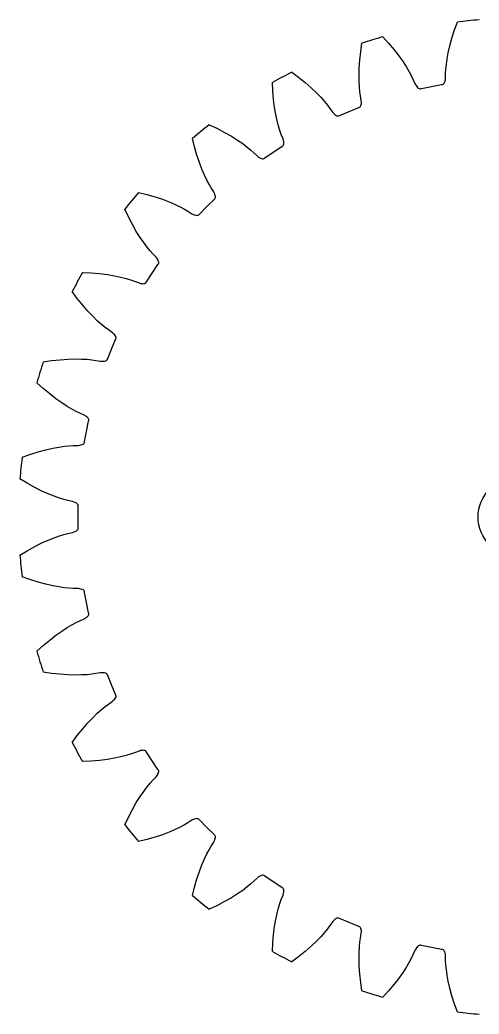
# Model space of a CAD drawing. Extents: x 10.6 to 61.4, y -25.4 to 25.4.
# Drawn here: x 10.6 to 34.1, y -25.4 to 25.4 of the extents above; entities that cross this region are included whole.
import ezdxf

# ---------------------------------------------------------------- set-up
doc = ezdxf.new("R2010")
doc.units = 0

msp = doc.modelspace()

# ---------------------------------------------------------------- linework, layer by layer
msp.add_circle((36, 0), 2)
msp.add_circle((36, 0), 2)
at = {"layer": 'layer0'}
for p, q in [((32.801, 24.914), (32.947, 25.317)), ((29.133, 24.558), (29.421, 24.242)), ((32.56, 24.101), (32.666, 24.49)), ((32.666, 24.49), (32.801, 24.914)), ((28.002, 23.811), (28.066, 24.234)), ((29.421, 24.242), (29.708, 23.902)), ((29.708, 23.902), (29.955, 23.583)), ((32.479, 23.745), (32.56, 24.101)), ((27.953, 23.369), (28.002, 23.811)), ((29.955, 23.583), (30.166, 23.285)), ((32.381, 23.143), (32.421, 23.426)), ((32.421, 23.426), (32.479, 23.745)), ((27.915, 22.602), (27.925, 22.967)), ((27.925, 22.967), (27.953, 23.369)), ((30.166, 23.285), (30.342, 23.012)), ((30.342, 23.012), (30.487, 22.766)), ((32.345, 22.694), (32.357, 22.9)), ((32.357, 22.9), (32.381, 23.143)), ((24.474, 22.746), (24.818, 22.493)), ((24.818, 22.493), (25.166, 22.215)), ((27.919, 22.277), (27.915, 22.602)), ((30.487, 22.766), (30.602, 22.551)), ((30.602, 22.551), (30.692, 22.365)), ((32.329, 22.368), (32.338, 22.445)), ((32.338, 22.445), (32.345, 22.694)), ((23.51, 21.793), (23.491, 22.221)), ((25.166, 22.215), (25.47, 21.95)), ((25.47, 21.95), (25.735, 21.699)), ((27.935, 21.992), (27.919, 22.277)), ((27.959, 21.749), (27.935, 21.992)), ((30.692, 22.365), (30.794, 22.138)), ((30.794, 22.138), (30.832, 22.07)), ((30.832, 22.07), (30.87, 22.013)), ((30.87, 22.013), (30.908, 21.968)), ((30.908, 21.968), (30.946, 21.934)), ((30.946, 21.934), (30.983, 21.911)), ((30.983, 21.911), (31.018, 21.899)), ((31.018, 21.899), (31.051, 21.898)), ((31.051, 21.898), (31.104, 21.91)), ((31.104, 21.91), (31.62, 22.019)), ((31.62, 22.019), (32.139, 22.116)), ((32.139, 22.116), (32.192, 22.125)), ((32.192, 22.125), (32.222, 22.138)), ((32.222, 22.138), (32.25, 22.163)), ((32.25, 22.163), (32.276, 22.198)), ((32.276, 22.198), (32.297, 22.244)), ((32.297, 22.244), (32.315, 22.301)), ((32.315, 22.301), (32.329, 22.368)), ((23.548, 21.35), (23.51, 21.793)), ((25.735, 21.699), (25.961, 21.466)), ((25.961, 21.466), (26.152, 21.253)), ((27.988, 21.545), (27.959, 21.749)), ((28.03, 21.299), (27.988, 21.545)), ((23.599, 20.95), (23.548, 21.35)), ((23.661, 20.59), (23.599, 20.95)), ((26.152, 21.253), (26.306, 21.065)), ((26.306, 21.065), (26.431, 20.9)), ((26.431, 20.9), (26.575, 20.696)), ((27.409, 20.741), (27.899, 20.937)), ((27.899, 20.937), (27.949, 20.957)), ((27.949, 20.957), (27.976, 20.976)), ((27.976, 20.976), (27.999, 21.005)), ((27.999, 21.005), (28.016, 21.045)), ((28.016, 21.045), (28.029, 21.094)), ((28.029, 21.094), (28.036, 21.153)), ((28.036, 21.222), (28.03, 21.299)), ((28.036, 21.153), (28.036, 21.222)), ((23.729, 20.273), (23.661, 20.59)), ((26.575, 20.696), (26.625, 20.637)), ((26.625, 20.637), (26.674, 20.589)), ((26.674, 20.589), (26.721, 20.552)), ((26.721, 20.552), (26.764, 20.526)), ((26.764, 20.526), (26.805, 20.511)), ((26.805, 20.511), (26.842, 20.506)), ((26.842, 20.506), (26.874, 20.512)), ((26.874, 20.512), (26.924, 20.534)), ((26.924, 20.534), (27.409, 20.741)), ((20.258, 20.06), (20.645, 19.879)), ((20.645, 19.879), (21.04, 19.674)), ((23.8, 19.996), (23.729, 20.273)), ((23.871, 19.763), (23.8, 19.996)), ((19.499, 18.938), (19.396, 19.354)), ((21.04, 19.674), (21.39, 19.474)), ((21.39, 19.474), (21.699, 19.28)), ((23.939, 19.568), (23.871, 19.763)), ((24.028, 19.335), (23.939, 19.568)), ((24.049, 19.26), (24.028, 19.335)), ((19.622, 18.511), (19.499, 18.938)), ((21.699, 19.28), (21.966, 19.095)), ((21.966, 19.095), (22.194, 18.924)), ((22.194, 18.924), (22.383, 18.769)), ((23.527, 18.666), (23.97, 18.955)), ((23.97, 18.955), (24.015, 18.983)), ((24.015, 18.983), (24.038, 19.008)), ((24.038, 19.008), (24.054, 19.041)), ((24.062, 19.193), (24.049, 19.26)), ((24.054, 19.041), (24.064, 19.083)), ((24.067, 19.134), (24.062, 19.193)), ((24.064, 19.083), (24.067, 19.134)), ((19.75, 18.128), (19.622, 18.511)), ((22.383, 18.769), (22.537, 18.631)), ((22.537, 18.631), (22.718, 18.46)), ((22.718, 18.46), (22.779, 18.412)), ((22.779, 18.412), (22.837, 18.374)), ((22.837, 18.374), (22.889, 18.347)), ((22.889, 18.347), (22.937, 18.33)), ((22.937, 18.33), (22.98, 18.323)), ((22.98, 18.323), (23.017, 18.325)), ((23.017, 18.325), (23.048, 18.337)), ((23.048, 18.337), (23.092, 18.368)), ((23.092, 18.368), (23.527, 18.666)), ((19.881, 17.787), (19.75, 18.128)), ((20.009, 17.489), (19.881, 17.787)), ((20.133, 17.232), (20.009, 17.489)), ((20.248, 17.017), (20.133, 17.232)), ((20.353, 16.839), (20.248, 17.017)), ((20.486, 16.628), (20.353, 16.839)), ((16.646, 16.604), (17.062, 16.501)), ((17.062, 16.501), (17.489, 16.378)), ((17.489, 16.378), (17.872, 16.25)), ((20.521, 16.559), (20.486, 16.628)), ((20.503, 16.243), (20.542, 16.281)), ((20.547, 16.495), (20.521, 16.559)), ((20.542, 16.281), (20.56, 16.309)), ((20.563, 16.438), (20.547, 16.495)), ((20.56, 16.309), (20.569, 16.345)), ((20.571, 16.388), (20.563, 16.438)), ((20.569, 16.345), (20.571, 16.388)), ((17.872, 16.25), (18.213, 16.119)), ((18.213, 16.119), (18.511, 15.991)), ((18.511, 15.991), (18.768, 15.867)), ((18.768, 15.867), (18.983, 15.752)), ((19.757, 15.497), (20.125, 15.875)), ((20.125, 15.875), (20.503, 16.243)), ((16.121, 15.355), (15.94, 15.742)), ((16.326, 14.96), (16.121, 15.355)), ((18.983, 15.752), (19.161, 15.647)), ((19.161, 15.647), (19.372, 15.514)), ((19.372, 15.514), (19.441, 15.479)), ((19.441, 15.479), (19.505, 15.453)), ((19.505, 15.453), (19.562, 15.437)), ((19.562, 15.437), (19.612, 15.429)), ((19.612, 15.429), (19.655, 15.431)), ((19.655, 15.431), (19.691, 15.44)), ((19.691, 15.44), (19.719, 15.458)), ((19.719, 15.458), (19.757, 15.497)), ((16.526, 14.61), (16.326, 14.96)), ((16.72, 14.301), (16.526, 14.61)), ((16.905, 14.034), (16.72, 14.301)), ((17.076, 13.806), (16.905, 14.034)), ((17.231, 13.617), (17.076, 13.806)), ((17.369, 13.463), (17.231, 13.617)), ((17.54, 13.282), (17.369, 13.463)), ((17.588, 13.221), (17.54, 13.282)), ((17.334, 12.473), (17.632, 12.908)), ((17.626, 13.163), (17.588, 13.221)), ((17.653, 13.111), (17.626, 13.163)), ((17.632, 12.908), (17.663, 12.952)), ((17.67, 13.063), (17.653, 13.111)), ((17.663, 12.952), (17.675, 12.983)), ((17.677, 13.02), (17.67, 13.063)), ((17.675, 12.983), (17.677, 13.02)), ((13.779, 12.509), (14.207, 12.49)), ((14.207, 12.49), (14.65, 12.452)), ((14.65, 12.452), (15.05, 12.401)), ((15.05, 12.401), (15.41, 12.339)), ((15.41, 12.339), (15.727, 12.271)), ((15.727, 12.271), (16.004, 12.2)), ((17.045, 12.03), (17.334, 12.473)), ((16.004, 12.2), (16.237, 12.129)), ((16.237, 12.129), (16.432, 12.061)), ((16.432, 12.061), (16.665, 11.972)), ((16.665, 11.972), (16.74, 11.951)), ((16.74, 11.951), (16.807, 11.938)), ((16.807, 11.938), (16.866, 11.933)), ((16.866, 11.933), (16.917, 11.936)), ((16.917, 11.936), (16.959, 11.946)), ((16.959, 11.946), (16.992, 11.962)), ((16.992, 11.962), (17.017, 11.985)), ((17.017, 11.985), (17.045, 12.03)), ((13.507, 11.182), (13.254, 11.526)), ((13.785, 10.834), (13.507, 11.182)), ((14.05, 10.53), (13.785, 10.834)), ((14.301, 10.265), (14.05, 10.53)), ((14.534, 10.039), (14.301, 10.265)), ((14.747, 9.848), (14.534, 10.039)), ((14.935, 9.694), (14.747, 9.848)), ((15.1, 9.569), (14.935, 9.694)), ((15.304, 9.425), (15.1, 9.569)), ((15.363, 9.375), (15.304, 9.425)), ((15.411, 9.326), (15.363, 9.375)), ((15.448, 9.279), (15.411, 9.326)), ((15.474, 9.236), (15.448, 9.279)), ((15.489, 9.195), (15.474, 9.236)), ((15.488, 9.126), (15.494, 9.158)), ((15.494, 9.158), (15.489, 9.195)), ((15.259, 8.591), (15.466, 9.076)), ((15.466, 9.076), (15.488, 9.126)), ((15.063, 8.101), (15.259, 8.591)), ((11.766, 7.934), (12.189, 7.998)), ((12.189, 7.998), (12.631, 8.047)), ((12.631, 8.047), (13.033, 8.075)), ((13.033, 8.075), (13.398, 8.085)), ((13.398, 8.085), (13.723, 8.081)), ((13.723, 8.081), (14.008, 8.065)), ((14.008, 8.065), (14.251, 8.041)), ((14.251, 8.041), (14.455, 8.012)), ((14.455, 8.012), (14.701, 7.97)), ((14.701, 7.97), (14.778, 7.964)), ((14.778, 7.964), (14.847, 7.964)), ((14.847, 7.964), (14.906, 7.971)), ((14.906, 7.971), (14.955, 7.984)), ((14.955, 7.984), (14.995, 8.001)), ((14.995, 8.001), (15.024, 8.024)), ((15.024, 8.024), (15.043, 8.051)), ((15.043, 8.051), (15.063, 8.101)), ((11.758, 6.579), (11.442, 6.867)), ((12.098, 6.292), (11.758, 6.579)), ((12.417, 6.045), (12.098, 6.292)), ((12.715, 5.834), (12.417, 6.045)), ((12.988, 5.658), (12.715, 5.834)), ((13.234, 5.513), (12.988, 5.658)), ((13.449, 5.398), (13.234, 5.513)), ((13.635, 5.308), (13.449, 5.398)), ((13.862, 5.206), (13.635, 5.308)), ((13.93, 5.168), (13.862, 5.206)), ((13.987, 5.13), (13.93, 5.168)), ((14.032, 5.092), (13.987, 5.13)), ((14.066, 5.054), (14.032, 5.092)), ((13.981, 4.38), (14.09, 4.896)), ((14.089, 5.017), (14.066, 5.054)), ((14.101, 4.982), (14.089, 5.017)), ((14.09, 4.896), (14.102, 4.949)), ((14.102, 4.949), (14.101, 4.982)), ((13.884, 3.861), (13.981, 4.38)), ((12.255, 3.521), (12.574, 3.579)), ((12.574, 3.579), (12.857, 3.619)), ((12.857, 3.619), (13.1, 3.643)), ((13.1, 3.643), (13.306, 3.655)), ((13.306, 3.655), (13.555, 3.662)), ((13.555, 3.662), (13.632, 3.671)), ((13.632, 3.671), (13.699, 3.685)), ((13.699, 3.685), (13.756, 3.703)), ((13.756, 3.703), (13.802, 3.724)), ((13.802, 3.724), (13.837, 3.75)), ((13.837, 3.75), (13.862, 3.778)), ((13.862, 3.778), (13.875, 3.808)), ((13.875, 3.808), (13.884, 3.861)), ((10.683, 3.053), (11.086, 3.199)), ((11.086, 3.199), (11.51, 3.334)), ((11.51, 3.334), (11.899, 3.44)), ((11.899, 3.44), (12.255, 3.521)), ((10.941, 1.723), (10.574, 1.944)), ((11.33, 1.508), (10.941, 1.723)), ((11.691, 1.328), (11.33, 1.508)), ((12.024, 1.18), (11.691, 1.328)), ((12.326, 1.06), (12.024, 1.18)), ((12.596, 0.965), (12.326, 1.06)), ((12.829, 0.895), (12.596, 0.965)), ((13.029, 0.843), (12.829, 0.895)), ((13.272, 0.788), (13.029, 0.843)), ((13.346, 0.763), (13.272, 0.788)), ((13.409, 0.737), (13.346, 0.763)), ((13.461, 0.708), (13.409, 0.737)), ((13.502, 0.678), (13.461, 0.708)), ((13.532, 0.646), (13.502, 0.678)), ((13.55, 0.614), (13.532, 0.646)), ((13.557, 0.581), (13.55, 0.614)), ((13.55, 0), (13.556, 0.528)), ((13.556, 0.528), (13.557, 0.581)), ((13.556, -0.528), (13.55, 0)), ((12.326, -1.06), (12.596, -0.965)), ((12.596, -0.965), (12.829, -0.895)), ((12.829, -0.895), (13.029, -0.843)), ((13.029, -0.843), (13.272, -0.788)), ((13.272, -0.788), (13.346, -0.763)), ((13.346, -0.763), (13.409, -0.737)), ((13.409, -0.737), (13.461, -0.708)), ((13.461, -0.708), (13.502, -0.678)), ((13.502, -0.678), (13.532, -0.646)), ((13.532, -0.646), (13.55, -0.614)), ((13.55, -0.614), (13.557, -0.581)), ((13.557, -0.581), (13.556, -0.528)), ((10.941, -1.723), (11.33, -1.508)), ((11.33, -1.508), (11.691, -1.328)), ((11.691, -1.328), (12.024, -1.18)), ((12.024, -1.18), (12.326, -1.06)), ((10.574, -1.944), (10.941, -1.723)), ((11.086, -3.199), (10.683, -3.053)), ((11.51, -3.334), (11.086, -3.199)), ((11.899, -3.44), (11.51, -3.334)), ((12.255, -3.521), (11.899, -3.44)), ((12.574, -3.579), (12.255, -3.521)), ((12.857, -3.619), (12.574, -3.579)), ((13.1, -3.643), (12.857, -3.619)), ((13.306, -3.655), (13.1, -3.643)), ((13.555, -3.662), (13.306, -3.655)), ((13.632, -3.671), (13.555, -3.662)), ((13.699, -3.685), (13.632, -3.671)), ((13.756, -3.703), (13.699, -3.685)), ((13.802, -3.724), (13.756, -3.703)), ((13.837, -3.75), (13.802, -3.724)), ((13.862, -3.778), (13.837, -3.75)), ((13.875, -3.808), (13.862, -3.778)), ((13.884, -3.861), (13.875, -3.808)), ((13.981, -4.38), (13.884, -3.861)), ((14.09, -4.896), (13.981, -4.38)), ((14.032, -5.092), (14.066, -5.054)), ((14.066, -5.054), (14.089, -5.017)), ((14.089, -5.017), (14.101, -4.982)), ((14.102, -4.949), (14.09, -4.896)), ((14.101, -4.982), (14.102, -4.949)), ((12.988, -5.658), (13.234, -5.513)), ((13.234, -5.513), (13.449, -5.398)), ((13.449, -5.398), (13.635, -5.308)), ((13.635, -5.308), (13.862, -5.206)), ((13.862, -5.206), (13.93, -5.168)), ((13.93, -5.168), (13.987, -5.13)), ((13.987, -5.13), (14.032, -5.092)), ((12.098, -6.292), (12.417, -6.045)), ((12.417, -6.045), (12.715, -5.834)), ((12.715, -5.834), (12.988, -5.658)), ((11.442, -6.867), (11.758, -6.579)), ((11.758, -6.579), (12.098, -6.292)), ((12.189, -7.998), (11.766, -7.934)), ((12.631, -8.047), (12.189, -7.998)), ((13.033, -8.075), (12.631, -8.047)), ((13.398, -8.085), (13.033, -8.075)), ((13.723, -8.081), (13.398, -8.085)), ((14.008, -8.065), (13.723, -8.081)), ((14.251, -8.041), (14.008, -8.065)), ((14.455, -8.012), (14.251, -8.041)), ((14.701, -7.97), (14.455, -8.012)), ((14.778, -7.964), (14.701, -7.97)), ((14.847, -7.964), (14.778, -7.964)), ((14.906, -7.971), (14.847, -7.964)), ((14.955, -7.984), (14.906, -7.971)), ((14.995, -8.001), (14.955, -7.984)), ((15.024, -8.024), (14.995, -8.001)), ((15.043, -8.051), (15.024, -8.024)), ((15.063, -8.101), (15.043, -8.051)), ((15.259, -8.591), (15.063, -8.101)), ((15.466, -9.076), (15.259, -8.591)), ((15.488, -9.126), (15.466, -9.076)), ((15.494, -9.158), (15.488, -9.126)), ((14.935, -9.694), (15.1, -9.569)), ((15.1, -9.569), (15.304, -9.425)), ((15.304, -9.425), (15.363, -9.375)), ((15.363, -9.375), (15.411, -9.326)), ((15.411, -9.326), (15.448, -9.279)), ((15.448, -9.279), (15.474, -9.236)), ((15.474, -9.236), (15.489, -9.195)), ((15.489, -9.195), (15.494, -9.158)), ((14.301, -10.265), (14.534, -10.039)), ((14.534, -10.039), (14.747, -9.848)), ((14.747, -9.848), (14.935, -9.694)), ((13.785, -10.834), (14.05, -10.53)), ((14.05, -10.53), (14.301, -10.265)), ((13.254, -11.526), (13.507, -11.182)), ((13.507, -11.182), (13.785, -10.834)), ((16.004, -12.2), (15.727, -12.271)), ((16.237, -12.129), (16.004, -12.2)), ((16.432, -12.061), (16.237, -12.129)), ((16.665, -11.972), (16.432, -12.061)), ((16.74, -11.951), (16.665, -11.972)), ((16.807, -11.938), (16.74, -11.951)), ((16.866, -11.933), (16.807, -11.938)), ((16.917, -11.936), (16.866, -11.933)), ((16.959, -11.946), (16.917, -11.936)), ((16.992, -11.962), (16.959, -11.946)), ((17.017, -11.985), (16.992, -11.962)), ((17.045, -12.03), (17.017, -11.985)), ((17.334, -12.473), (17.045, -12.03)), ((14.207, -12.49), (13.779, -12.509)), ((14.65, -12.452), (14.207, -12.49)), ((15.05, -12.401), (14.65, -12.452)), ((15.41, -12.339), (15.05, -12.401)), ((15.727, -12.271), (15.41, -12.339)), ((17.632, -12.908), (17.334, -12.473)), ((17.54, -13.282), (17.588, -13.221)), ((17.588, -13.221), (17.626, -13.163)), ((17.626, -13.163), (17.653, -13.111)), ((17.663, -12.952), (17.632, -12.908)), ((17.653, -13.111), (17.67, -13.063)), ((17.675, -12.983), (17.663, -12.952)), ((17.67, -13.063), (17.677, -13.02)), ((17.677, -13.02), (17.675, -12.983)), ((17.076, -13.806), (17.231, -13.617)), ((17.231, -13.617), (17.369, -13.463)), ((17.369, -13.463), (17.54, -13.282)), ((16.72, -14.301), (16.905, -14.034)), ((16.905, -14.034), (17.076, -13.806)), ((16.326, -14.96), (16.526, -14.61)), ((16.526, -14.61), (16.72, -14.301)), ((16.121, -15.355), (16.326, -14.96)), ((15.94, -15.742), (16.121, -15.355)), ((18.983, -15.752), (18.768, -15.867)), ((19.161, -15.647), (18.983, -15.752)), ((19.372, -15.514), (19.161, -15.647)), ((19.441, -15.479), (19.372, -15.514)), ((19.505, -15.453), (19.441, -15.479)), ((19.562, -15.437), (19.505, -15.453)), ((19.612, -15.429), (19.562, -15.437)), ((19.655, -15.431), (19.612, -15.429)), ((19.691, -15.44), (19.655, -15.431)), ((19.719, -15.458), (19.691, -15.44)), ((19.757, -15.497), (19.719, -15.458)), ((20.125, -15.875), (19.757, -15.497)), ((17.872, -16.25), (17.489, -16.378)), ((18.213, -16.119), (17.872, -16.25)), ((18.511, -15.991), (18.213, -16.119)), ((18.768, -15.867), (18.511, -15.991)), ((20.503, -16.243), (20.125, -15.875)), ((20.542, -16.281), (20.503, -16.243)), ((17.062, -16.501), (16.646, -16.604)), ((17.489, -16.378), (17.062, -16.501)), ((20.353, -16.839), (20.486, -16.628)), ((20.486, -16.628), (20.521, -16.559)), ((20.521, -16.559), (20.547, -16.495)), ((20.56, -16.309), (20.542, -16.281)), ((20.547, -16.495), (20.563, -16.438)), ((20.569, -16.345), (20.56, -16.309)), ((20.563, -16.438), (20.571, -16.388)), ((20.571, -16.388), (20.569, -16.345)), ((20.009, -17.489), (20.133, -17.232)), ((20.133, -17.232), (20.248, -17.017)), ((20.248, -17.017), (20.353, -16.839)), ((19.75, -18.128), (19.881, -17.787)), ((19.881, -17.787), (20.009, -17.489)), ((19.622, -18.511), (19.75, -18.128)), ((19.499, -18.938), (19.622, -18.511)), ((22.383, -18.769), (22.194, -18.924)), ((22.537, -18.631), (22.383, -18.769)), ((22.718, -18.46), (22.537, -18.631)), ((22.779, -18.412), (22.718, -18.46)), ((22.837, -18.374), (22.779, -18.412)), ((22.889, -18.347), (22.837, -18.374)), ((22.937, -18.33), (22.889, -18.347)), ((22.98, -18.323), (22.937, -18.33)), ((23.017, -18.325), (22.98, -18.323)), ((23.048, -18.337), (23.017, -18.325)), ((23.092, -18.368), (23.048, -18.337)), ((23.527, -18.666), (23.092, -18.368)), ((23.97, -18.955), (23.527, -18.666)), ((19.396, -19.354), (19.499, -18.938)), ((21.699, -19.28), (21.39, -19.474)), ((21.966, -19.095), (21.699, -19.28)), ((22.194, -18.924), (21.966, -19.095)), ((24.015, -18.983), (23.97, -18.955)), ((24.038, -19.008), (24.015, -18.983)), ((24.028, -19.335), (24.049, -19.26)), ((24.054, -19.041), (24.038, -19.008)), ((24.049, -19.26), (24.062, -19.193)), ((24.064, -19.083), (24.054, -19.041)), ((24.062, -19.193), (24.067, -19.134)), ((24.067, -19.134), (24.064, -19.083)), ((21.04, -19.674), (20.645, -19.879)), ((21.39, -19.474), (21.04, -19.674)), ((23.8, -19.996), (23.871, -19.763)), ((23.871, -19.763), (23.939, -19.568)), ((23.939, -19.568), (24.028, -19.335)), ((20.645, -19.879), (20.258, -20.06)), ((23.661, -20.59), (23.729, -20.273)), ((23.729, -20.273), (23.8, -19.996)), ((23.599, -20.95), (23.661, -20.59)), ((26.575, -20.696), (26.431, -20.9)), ((26.625, -20.637), (26.575, -20.696)), ((26.674, -20.589), (26.625, -20.637)), ((26.721, -20.552), (26.674, -20.589)), ((26.764, -20.526), (26.721, -20.552)), ((26.805, -20.511), (26.764, -20.526)), ((26.842, -20.506), (26.805, -20.511)), ((26.874, -20.512), (26.842, -20.506)), ((26.924, -20.534), (26.874, -20.512)), ((27.409, -20.741), (26.924, -20.534)), ((27.899, -20.937), (27.409, -20.741)), ((23.51, -21.793), (23.548, -21.35)), ((23.548, -21.35), (23.599, -20.95)), ((26.152, -21.253), (25.961, -21.466)), ((26.306, -21.065), (26.152, -21.253)), ((26.431, -20.9), (26.306, -21.065)), ((27.949, -20.957), (27.899, -20.937)), ((27.976, -20.976), (27.949, -20.957)), ((27.999, -21.005), (27.976, -20.976)), ((27.988, -21.545), (28.03, -21.299)), ((28.016, -21.045), (27.999, -21.005)), ((28.029, -21.094), (28.016, -21.045)), ((28.036, -21.153), (28.029, -21.094)), ((28.03, -21.299), (28.036, -21.222)), ((28.036, -21.222), (28.036, -21.153)), ((23.491, -22.221), (23.51, -21.793)), ((25.735, -21.699), (25.47, -21.95)), ((25.961, -21.466), (25.735, -21.699)), ((27.935, -21.992), (27.959, -21.749)), ((27.959, -21.749), (27.988, -21.545)), ((25.166, -22.215), (24.818, -22.493)), ((25.47, -21.95), (25.166, -22.215)), ((27.915, -22.602), (27.919, -22.277)), ((27.919, -22.277), (27.935, -21.992)), ((30.692, -22.365), (30.602, -22.551)), ((30.794, -22.138), (30.692, -22.365)), ((30.832, -22.07), (30.794, -22.138)), ((30.87, -22.013), (30.832, -22.07)), ((30.908, -21.968), (30.87, -22.013)), ((30.946, -21.934), (30.908, -21.968)), ((30.983, -21.911), (30.946, -21.934)), ((31.018, -21.899), (30.983, -21.911)), ((31.051, -21.898), (31.018, -21.899)), ((31.104, -21.91), (31.051, -21.898)), ((31.62, -22.019), (31.104, -21.91)), ((32.139, -22.116), (31.62, -22.019)), ((32.192, -22.125), (32.139, -22.116)), ((32.222, -22.138), (32.192, -22.125)), ((32.25, -22.163), (32.222, -22.138)), ((32.276, -22.198), (32.25, -22.163)), ((32.297, -22.244), (32.276, -22.198)), ((32.315, -22.301), (32.297, -22.244)), ((32.329, -22.368), (32.315, -22.301)), ((32.338, -22.445), (32.329, -22.368)), ((24.818, -22.493), (24.474, -22.746)), ((27.925, -22.967), (27.915, -22.602)), ((30.487, -22.766), (30.342, -23.012)), ((30.602, -22.551), (30.487, -22.766)), ((32.345, -22.694), (32.338, -22.445)), ((32.357, -22.9), (32.345, -22.694)), ((27.953, -23.369), (27.925, -22.967)), ((28.002, -23.811), (27.953, -23.369)), ((30.166, -23.285), (29.955, -23.583)), ((30.342, -23.012), (30.166, -23.285)), ((32.381, -23.143), (32.357, -22.9)), ((32.421, -23.426), (32.381, -23.143)), ((28.066, -24.234), (28.002, -23.811)), ((29.955, -23.583), (29.708, -23.902)), ((32.479, -23.745), (32.421, -23.426)), ((32.56, -24.101), (32.479, -23.745)), ((29.421, -24.242), (29.133, -24.558)), ((29.708, -23.902), (29.421, -24.242)), ((32.666, -24.49), (32.56, -24.101)), ((32.801, -24.914), (32.666, -24.49)), ((32.947, -25.317), (32.801, -24.914))]:
    msp.add_line(p, q, dxfattribs=at)
for start, end in [(94.3731, 96.8769), (105.6231, 108.1269), (116.8731, 119.3769), (128.1231, 130.6269), (139.3731, 141.8769), (150.6231, 153.1269), (161.8731, 164.3769), (173.1231, 175.6269), (184.3731, 186.8769), (195.6231, 198.1269), (206.8731, 209.3769), (218.1231, 220.6269), (229.3731, 231.8769), (240.6231, 243.1269), (251.8731, 254.3769), (263.1231, 265.6269)]:
    msp.add_arc((36, 0), 25.5, start, end, dxfattribs=at)
at = {"layer": 'layer1'}
for p, q in [((32.801, 24.914), (32.947, 25.317)), ((29.133, 24.558), (29.421, 24.242)), ((32.56, 24.101), (32.666, 24.49)), ((32.666, 24.49), (32.801, 24.914)), ((28.002, 23.811), (28.066, 24.234)), ((29.421, 24.242), (29.708, 23.902)), ((29.708, 23.902), (29.955, 23.583)), ((32.479, 23.745), (32.56, 24.101)), ((27.953, 23.369), (28.002, 23.811)), ((29.955, 23.583), (30.166, 23.285)), ((32.381, 23.143), (32.421, 23.426)), ((32.421, 23.426), (32.479, 23.745)), ((27.915, 22.602), (27.925, 22.967)), ((27.925, 22.967), (27.953, 23.369)), ((30.166, 23.285), (30.342, 23.012)), ((30.342, 23.012), (30.487, 22.766)), ((32.345, 22.694), (32.357, 22.9)), ((32.357, 22.9), (32.381, 23.143)), ((24.474, 22.746), (24.818, 22.493)), ((24.818, 22.493), (25.166, 22.215)), ((27.919, 22.277), (27.915, 22.602)), ((30.487, 22.766), (30.602, 22.551)), ((30.602, 22.551), (30.692, 22.365)), ((32.329, 22.368), (32.338, 22.445)), ((32.338, 22.445), (32.345, 22.694)), ((23.51, 21.793), (23.491, 22.221)), ((25.166, 22.215), (25.47, 21.95)), ((25.47, 21.95), (25.735, 21.699)), ((27.935, 21.992), (27.919, 22.277)), ((27.959, 21.749), (27.935, 21.992)), ((30.692, 22.365), (30.794, 22.138)), ((30.794, 22.138), (30.832, 22.07)), ((30.832, 22.07), (30.87, 22.013)), ((30.87, 22.013), (30.908, 21.968)), ((30.908, 21.968), (30.946, 21.934)), ((30.946, 21.934), (30.983, 21.911)), ((30.983, 21.911), (31.018, 21.899)), ((31.018, 21.899), (31.051, 21.898)), ((31.051, 21.898), (31.104, 21.91)), ((31.104, 21.91), (31.62, 22.019)), ((31.62, 22.019), (32.139, 22.116)), ((32.139, 22.116), (32.192, 22.125)), ((32.192, 22.125), (32.222, 22.138)), ((32.222, 22.138), (32.25, 22.163)), ((32.25, 22.163), (32.276, 22.198)), ((32.276, 22.198), (32.297, 22.244)), ((32.297, 22.244), (32.315, 22.301)), ((32.315, 22.301), (32.329, 22.368)), ((23.548, 21.35), (23.51, 21.793)), ((25.735, 21.699), (25.961, 21.466)), ((25.961, 21.466), (26.152, 21.253)), ((27.988, 21.545), (27.959, 21.749)), ((28.03, 21.299), (27.988, 21.545)), ((23.599, 20.95), (23.548, 21.35)), ((23.661, 20.59), (23.599, 20.95)), ((26.152, 21.253), (26.306, 21.065)), ((26.306, 21.065), (26.431, 20.9)), ((26.431, 20.9), (26.575, 20.696)), ((27.409, 20.741), (27.899, 20.937)), ((27.899, 20.937), (27.949, 20.957)), ((27.949, 20.957), (27.976, 20.976)), ((27.976, 20.976), (27.999, 21.005)), ((27.999, 21.005), (28.016, 21.045)), ((28.016, 21.045), (28.029, 21.094)), ((28.029, 21.094), (28.036, 21.153)), ((28.036, 21.222), (28.03, 21.299)), ((28.036, 21.153), (28.036, 21.222)), ((23.729, 20.273), (23.661, 20.59)), ((26.575, 20.696), (26.625, 20.637)), ((26.625, 20.637), (26.674, 20.589)), ((26.674, 20.589), (26.721, 20.552)), ((26.721, 20.552), (26.764, 20.526)), ((26.764, 20.526), (26.805, 20.511)), ((26.805, 20.511), (26.842, 20.506)), ((26.842, 20.506), (26.874, 20.512)), ((26.874, 20.512), (26.924, 20.534)), ((26.924, 20.534), (27.409, 20.741)), ((20.258, 20.06), (20.645, 19.879)), ((20.645, 19.879), (21.04, 19.674)), ((23.8, 19.996), (23.729, 20.273)), ((23.871, 19.763), (23.8, 19.996)), ((19.499, 18.938), (19.396, 19.354)), ((21.04, 19.674), (21.39, 19.474)), ((21.39, 19.474), (21.699, 19.28)), ((23.939, 19.568), (23.871, 19.763)), ((24.028, 19.335), (23.939, 19.568)), ((24.049, 19.26), (24.028, 19.335)), ((19.622, 18.511), (19.499, 18.938)), ((21.699, 19.28), (21.966, 19.095)), ((21.966, 19.095), (22.194, 18.924)), ((22.194, 18.924), (22.383, 18.769)), ((23.527, 18.666), (23.97, 18.955)), ((23.97, 18.955), (24.015, 18.983)), ((24.015, 18.983), (24.038, 19.008)), ((24.038, 19.008), (24.054, 19.041)), ((24.062, 19.193), (24.049, 19.26)), ((24.054, 19.041), (24.064, 19.083)), ((24.067, 19.134), (24.062, 19.193)), ((24.064, 19.083), (24.067, 19.134)), ((19.75, 18.128), (19.622, 18.511)), ((22.383, 18.769), (22.537, 18.631)), ((22.537, 18.631), (22.718, 18.46)), ((22.718, 18.46), (22.779, 18.412)), ((22.779, 18.412), (22.837, 18.374)), ((22.837, 18.374), (22.889, 18.347)), ((22.889, 18.347), (22.937, 18.33)), ((22.937, 18.33), (22.98, 18.323)), ((22.98, 18.323), (23.017, 18.325)), ((23.017, 18.325), (23.048, 18.337)), ((23.048, 18.337), (23.092, 18.368)), ((23.092, 18.368), (23.527, 18.666)), ((19.881, 17.787), (19.75, 18.128)), ((20.009, 17.489), (19.881, 17.787)), ((20.133, 17.232), (20.009, 17.489)), ((20.248, 17.017), (20.133, 17.232)), ((20.353, 16.839), (20.248, 17.017)), ((20.486, 16.628), (20.353, 16.839)), ((16.646, 16.604), (17.062, 16.501)), ((17.062, 16.501), (17.489, 16.378)), ((17.489, 16.378), (17.872, 16.25)), ((20.521, 16.559), (20.486, 16.628)), ((20.503, 16.243), (20.542, 16.281)), ((20.547, 16.495), (20.521, 16.559)), ((20.542, 16.281), (20.56, 16.309)), ((20.563, 16.438), (20.547, 16.495)), ((20.56, 16.309), (20.569, 16.345)), ((20.571, 16.388), (20.563, 16.438)), ((20.569, 16.345), (20.571, 16.388)), ((17.872, 16.25), (18.213, 16.119)), ((18.213, 16.119), (18.511, 15.991)), ((18.511, 15.991), (18.768, 15.867)), ((18.768, 15.867), (18.983, 15.752)), ((19.757, 15.497), (20.125, 15.875)), ((20.125, 15.875), (20.503, 16.243)), ((16.121, 15.355), (15.94, 15.742)), ((16.326, 14.96), (16.121, 15.355)), ((18.983, 15.752), (19.161, 15.647)), ((19.161, 15.647), (19.372, 15.514)), ((19.372, 15.514), (19.441, 15.479)), ((19.441, 15.479), (19.505, 15.453)), ((19.505, 15.453), (19.562, 15.437)), ((19.562, 15.437), (19.612, 15.429)), ((19.612, 15.429), (19.655, 15.431)), ((19.655, 15.431), (19.691, 15.44)), ((19.691, 15.44), (19.719, 15.458)), ((19.719, 15.458), (19.757, 15.497)), ((16.526, 14.61), (16.326, 14.96)), ((16.72, 14.301), (16.526, 14.61)), ((16.905, 14.034), (16.72, 14.301)), ((17.076, 13.806), (16.905, 14.034)), ((17.231, 13.617), (17.076, 13.806)), ((17.369, 13.463), (17.231, 13.617)), ((17.54, 13.282), (17.369, 13.463)), ((17.588, 13.221), (17.54, 13.282)), ((17.334, 12.473), (17.632, 12.908)), ((17.626, 13.163), (17.588, 13.221)), ((17.653, 13.111), (17.626, 13.163)), ((17.632, 12.908), (17.663, 12.952)), ((17.67, 13.063), (17.653, 13.111)), ((17.663, 12.952), (17.675, 12.983)), ((17.677, 13.02), (17.67, 13.063)), ((17.675, 12.983), (17.677, 13.02)), ((13.779, 12.509), (14.207, 12.49)), ((14.207, 12.49), (14.65, 12.452)), ((14.65, 12.452), (15.05, 12.401)), ((15.05, 12.401), (15.41, 12.339)), ((15.41, 12.339), (15.727, 12.271)), ((15.727, 12.271), (16.004, 12.2)), ((17.045, 12.03), (17.334, 12.473)), ((16.004, 12.2), (16.237, 12.129)), ((16.237, 12.129), (16.432, 12.061)), ((16.432, 12.061), (16.665, 11.972)), ((16.665, 11.972), (16.74, 11.951)), ((16.74, 11.951), (16.807, 11.938)), ((16.807, 11.938), (16.866, 11.933)), ((16.866, 11.933), (16.917, 11.936)), ((16.917, 11.936), (16.959, 11.946)), ((16.959, 11.946), (16.992, 11.962)), ((16.992, 11.962), (17.017, 11.985)), ((17.017, 11.985), (17.045, 12.03)), ((13.507, 11.182), (13.254, 11.526)), ((13.785, 10.834), (13.507, 11.182)), ((14.05, 10.53), (13.785, 10.834)), ((14.301, 10.265), (14.05, 10.53)), ((14.534, 10.039), (14.301, 10.265)), ((14.747, 9.848), (14.534, 10.039)), ((14.935, 9.694), (14.747, 9.848)), ((15.1, 9.569), (14.935, 9.694)), ((15.304, 9.425), (15.1, 9.569)), ((15.363, 9.375), (15.304, 9.425)), ((15.411, 9.326), (15.363, 9.375)), ((15.448, 9.279), (15.411, 9.326)), ((15.474, 9.236), (15.448, 9.279)), ((15.489, 9.195), (15.474, 9.236)), ((15.488, 9.126), (15.494, 9.158)), ((15.494, 9.158), (15.489, 9.195)), ((15.259, 8.591), (15.466, 9.076)), ((15.466, 9.076), (15.488, 9.126)), ((15.063, 8.101), (15.259, 8.591)), ((11.766, 7.934), (12.189, 7.998)), ((12.189, 7.998), (12.631, 8.047)), ((12.631, 8.047), (13.033, 8.075)), ((13.033, 8.075), (13.398, 8.085)), ((13.398, 8.085), (13.723, 8.081)), ((13.723, 8.081), (14.008, 8.065)), ((14.008, 8.065), (14.251, 8.041)), ((14.251, 8.041), (14.455, 8.012)), ((14.455, 8.012), (14.701, 7.97)), ((14.701, 7.97), (14.778, 7.964)), ((14.778, 7.964), (14.847, 7.964)), ((14.847, 7.964), (14.906, 7.971)), ((14.906, 7.971), (14.955, 7.984)), ((14.955, 7.984), (14.995, 8.001)), ((14.995, 8.001), (15.024, 8.024)), ((15.024, 8.024), (15.043, 8.051)), ((15.043, 8.051), (15.063, 8.101)), ((11.758, 6.579), (11.442, 6.867)), ((12.098, 6.292), (11.758, 6.579)), ((12.417, 6.045), (12.098, 6.292)), ((12.715, 5.834), (12.417, 6.045)), ((12.988, 5.658), (12.715, 5.834)), ((13.234, 5.513), (12.988, 5.658)), ((13.449, 5.398), (13.234, 5.513)), ((13.635, 5.308), (13.449, 5.398)), ((13.862, 5.206), (13.635, 5.308)), ((13.93, 5.168), (13.862, 5.206)), ((13.987, 5.13), (13.93, 5.168)), ((14.032, 5.092), (13.987, 5.13)), ((14.066, 5.054), (14.032, 5.092)), ((13.981, 4.38), (14.09, 4.896)), ((14.089, 5.017), (14.066, 5.054)), ((14.101, 4.982), (14.089, 5.017)), ((14.09, 4.896), (14.102, 4.949)), ((14.102, 4.949), (14.101, 4.982)), ((13.884, 3.861), (13.981, 4.38)), ((12.255, 3.521), (12.574, 3.579)), ((12.574, 3.579), (12.857, 3.619)), ((12.857, 3.619), (13.1, 3.643)), ((13.1, 3.643), (13.306, 3.655)), ((13.306, 3.655), (13.555, 3.662)), ((13.555, 3.662), (13.632, 3.671)), ((13.632, 3.671), (13.699, 3.685)), ((13.699, 3.685), (13.756, 3.703)), ((13.756, 3.703), (13.802, 3.724)), ((13.802, 3.724), (13.837, 3.75)), ((13.837, 3.75), (13.862, 3.778)), ((13.862, 3.778), (13.875, 3.808)), ((13.875, 3.808), (13.884, 3.861)), ((10.683, 3.053), (11.086, 3.199)), ((11.086, 3.199), (11.51, 3.334)), ((11.51, 3.334), (11.899, 3.44)), ((11.899, 3.44), (12.255, 3.521)), ((10.941, 1.723), (10.574, 1.944)), ((11.33, 1.508), (10.941, 1.723)), ((11.691, 1.328), (11.33, 1.508)), ((12.024, 1.18), (11.691, 1.328)), ((12.326, 1.06), (12.024, 1.18)), ((12.596, 0.965), (12.326, 1.06)), ((12.829, 0.895), (12.596, 0.965)), ((13.029, 0.843), (12.829, 0.895)), ((13.272, 0.788), (13.029, 0.843)), ((13.346, 0.763), (13.272, 0.788)), ((13.409, 0.737), (13.346, 0.763)), ((13.461, 0.708), (13.409, 0.737)), ((13.502, 0.678), (13.461, 0.708)), ((13.532, 0.646), (13.502, 0.678)), ((13.55, 0.614), (13.532, 0.646)), ((13.557, 0.581), (13.55, 0.614)), ((13.55, 0), (13.556, 0.528)), ((13.556, 0.528), (13.557, 0.581)), ((13.556, -0.528), (13.55, 0)), ((12.326, -1.06), (12.596, -0.965)), ((12.596, -0.965), (12.829, -0.895)), ((12.829, -0.895), (13.029, -0.843)), ((13.029, -0.843), (13.272, -0.788)), ((13.272, -0.788), (13.346, -0.763)), ((13.346, -0.763), (13.409, -0.737)), ((13.409, -0.737), (13.461, -0.708)), ((13.461, -0.708), (13.502, -0.678)), ((13.502, -0.678), (13.532, -0.646)), ((13.532, -0.646), (13.55, -0.614)), ((13.55, -0.614), (13.557, -0.581)), ((13.557, -0.581), (13.556, -0.528)), ((10.941, -1.723), (11.33, -1.508)), ((11.33, -1.508), (11.691, -1.328)), ((11.691, -1.328), (12.024, -1.18)), ((12.024, -1.18), (12.326, -1.06)), ((10.574, -1.944), (10.941, -1.723)), ((11.086, -3.199), (10.683, -3.053)), ((11.51, -3.334), (11.086, -3.199)), ((11.899, -3.44), (11.51, -3.334)), ((12.255, -3.521), (11.899, -3.44)), ((12.574, -3.579), (12.255, -3.521)), ((12.857, -3.619), (12.574, -3.579)), ((13.1, -3.643), (12.857, -3.619)), ((13.306, -3.655), (13.1, -3.643)), ((13.555, -3.662), (13.306, -3.655)), ((13.632, -3.671), (13.555, -3.662)), ((13.699, -3.685), (13.632, -3.671)), ((13.756, -3.703), (13.699, -3.685)), ((13.802, -3.724), (13.756, -3.703)), ((13.837, -3.75), (13.802, -3.724)), ((13.862, -3.778), (13.837, -3.75)), ((13.875, -3.808), (13.862, -3.778)), ((13.884, -3.861), (13.875, -3.808)), ((13.981, -4.38), (13.884, -3.861)), ((14.09, -4.896), (13.981, -4.38)), ((14.032, -5.092), (14.066, -5.054)), ((14.066, -5.054), (14.089, -5.017)), ((14.089, -5.017), (14.101, -4.982)), ((14.102, -4.949), (14.09, -4.896)), ((14.101, -4.982), (14.102, -4.949)), ((12.988, -5.658), (13.234, -5.513)), ((13.234, -5.513), (13.449, -5.398)), ((13.449, -5.398), (13.635, -5.308)), ((13.635, -5.308), (13.862, -5.206)), ((13.862, -5.206), (13.93, -5.168)), ((13.93, -5.168), (13.987, -5.13)), ((13.987, -5.13), (14.032, -5.092)), ((12.098, -6.292), (12.417, -6.045)), ((12.417, -6.045), (12.715, -5.834)), ((12.715, -5.834), (12.988, -5.658)), ((11.442, -6.867), (11.758, -6.579)), ((11.758, -6.579), (12.098, -6.292)), ((12.189, -7.998), (11.766, -7.934)), ((12.631, -8.047), (12.189, -7.998)), ((13.033, -8.075), (12.631, -8.047)), ((13.398, -8.085), (13.033, -8.075)), ((13.723, -8.081), (13.398, -8.085)), ((14.008, -8.065), (13.723, -8.081)), ((14.251, -8.041), (14.008, -8.065)), ((14.455, -8.012), (14.251, -8.041)), ((14.701, -7.97), (14.455, -8.012)), ((14.778, -7.964), (14.701, -7.97)), ((14.847, -7.964), (14.778, -7.964)), ((14.906, -7.971), (14.847, -7.964)), ((14.955, -7.984), (14.906, -7.971)), ((14.995, -8.001), (14.955, -7.984)), ((15.024, -8.024), (14.995, -8.001)), ((15.043, -8.051), (15.024, -8.024)), ((15.063, -8.101), (15.043, -8.051)), ((15.259, -8.591), (15.063, -8.101)), ((15.466, -9.076), (15.259, -8.591)), ((15.488, -9.126), (15.466, -9.076)), ((15.494, -9.158), (15.488, -9.126)), ((14.935, -9.694), (15.1, -9.569)), ((15.1, -9.569), (15.304, -9.425)), ((15.304, -9.425), (15.363, -9.375)), ((15.363, -9.375), (15.411, -9.326)), ((15.411, -9.326), (15.448, -9.279)), ((15.448, -9.279), (15.474, -9.236)), ((15.474, -9.236), (15.489, -9.195)), ((15.489, -9.195), (15.494, -9.158)), ((14.301, -10.265), (14.534, -10.039)), ((14.534, -10.039), (14.747, -9.848)), ((14.747, -9.848), (14.935, -9.694)), ((13.785, -10.834), (14.05, -10.53)), ((14.05, -10.53), (14.301, -10.265)), ((13.254, -11.526), (13.507, -11.182)), ((13.507, -11.182), (13.785, -10.834)), ((16.004, -12.2), (15.727, -12.271)), ((16.237, -12.129), (16.004, -12.2)), ((16.432, -12.061), (16.237, -12.129)), ((16.665, -11.972), (16.432, -12.061)), ((16.74, -11.951), (16.665, -11.972)), ((16.807, -11.938), (16.74, -11.951)), ((16.866, -11.933), (16.807, -11.938)), ((16.917, -11.936), (16.866, -11.933)), ((16.959, -11.946), (16.917, -11.936)), ((16.992, -11.962), (16.959, -11.946)), ((17.017, -11.985), (16.992, -11.962)), ((17.045, -12.03), (17.017, -11.985)), ((17.334, -12.473), (17.045, -12.03)), ((14.207, -12.49), (13.779, -12.509)), ((14.65, -12.452), (14.207, -12.49)), ((15.05, -12.401), (14.65, -12.452)), ((15.41, -12.339), (15.05, -12.401)), ((15.727, -12.271), (15.41, -12.339)), ((17.632, -12.908), (17.334, -12.473)), ((17.54, -13.282), (17.588, -13.221)), ((17.588, -13.221), (17.626, -13.163)), ((17.626, -13.163), (17.653, -13.111)), ((17.663, -12.952), (17.632, -12.908)), ((17.653, -13.111), (17.67, -13.063)), ((17.675, -12.983), (17.663, -12.952)), ((17.67, -13.063), (17.677, -13.02)), ((17.677, -13.02), (17.675, -12.983)), ((17.076, -13.806), (17.231, -13.617)), ((17.231, -13.617), (17.369, -13.463)), ((17.369, -13.463), (17.54, -13.282)), ((16.72, -14.301), (16.905, -14.034)), ((16.905, -14.034), (17.076, -13.806)), ((16.326, -14.96), (16.526, -14.61)), ((16.526, -14.61), (16.72, -14.301)), ((16.121, -15.355), (16.326, -14.96)), ((15.94, -15.742), (16.121, -15.355)), ((18.983, -15.752), (18.768, -15.867)), ((19.161, -15.647), (18.983, -15.752)), ((19.372, -15.514), (19.161, -15.647)), ((19.441, -15.479), (19.372, -15.514)), ((19.505, -15.453), (19.441, -15.479)), ((19.562, -15.437), (19.505, -15.453)), ((19.612, -15.429), (19.562, -15.437)), ((19.655, -15.431), (19.612, -15.429)), ((19.691, -15.44), (19.655, -15.431)), ((19.719, -15.458), (19.691, -15.44)), ((19.757, -15.497), (19.719, -15.458)), ((20.125, -15.875), (19.757, -15.497)), ((17.872, -16.25), (17.489, -16.378)), ((18.213, -16.119), (17.872, -16.25)), ((18.511, -15.991), (18.213, -16.119)), ((18.768, -15.867), (18.511, -15.991)), ((20.503, -16.243), (20.125, -15.875)), ((20.542, -16.281), (20.503, -16.243)), ((17.062, -16.501), (16.646, -16.604)), ((17.489, -16.378), (17.062, -16.501)), ((20.353, -16.839), (20.486, -16.628)), ((20.486, -16.628), (20.521, -16.559)), ((20.521, -16.559), (20.547, -16.495)), ((20.56, -16.309), (20.542, -16.281)), ((20.547, -16.495), (20.563, -16.438)), ((20.569, -16.345), (20.56, -16.309)), ((20.563, -16.438), (20.571, -16.388)), ((20.571, -16.388), (20.569, -16.345)), ((20.009, -17.489), (20.133, -17.232)), ((20.133, -17.232), (20.248, -17.017)), ((20.248, -17.017), (20.353, -16.839)), ((19.75, -18.128), (19.881, -17.787)), ((19.881, -17.787), (20.009, -17.489)), ((19.622, -18.511), (19.75, -18.128)), ((19.499, -18.938), (19.622, -18.511)), ((22.383, -18.769), (22.194, -18.924)), ((22.537, -18.631), (22.383, -18.769)), ((22.718, -18.46), (22.537, -18.631)), ((22.779, -18.412), (22.718, -18.46)), ((22.837, -18.374), (22.779, -18.412)), ((22.889, -18.347), (22.837, -18.374)), ((22.937, -18.33), (22.889, -18.347)), ((22.98, -18.323), (22.937, -18.33)), ((23.017, -18.325), (22.98, -18.323)), ((23.048, -18.337), (23.017, -18.325)), ((23.092, -18.368), (23.048, -18.337)), ((23.527, -18.666), (23.092, -18.368)), ((23.97, -18.955), (23.527, -18.666)), ((19.396, -19.354), (19.499, -18.938)), ((21.699, -19.28), (21.39, -19.474)), ((21.966, -19.095), (21.699, -19.28)), ((22.194, -18.924), (21.966, -19.095)), ((24.015, -18.983), (23.97, -18.955)), ((24.038, -19.008), (24.015, -18.983)), ((24.028, -19.335), (24.049, -19.26)), ((24.054, -19.041), (24.038, -19.008)), ((24.049, -19.26), (24.062, -19.193)), ((24.064, -19.083), (24.054, -19.041)), ((24.062, -19.193), (24.067, -19.134)), ((24.067, -19.134), (24.064, -19.083)), ((21.04, -19.674), (20.645, -19.879)), ((21.39, -19.474), (21.04, -19.674)), ((23.8, -19.996), (23.871, -19.763)), ((23.871, -19.763), (23.939, -19.568)), ((23.939, -19.568), (24.028, -19.335)), ((20.645, -19.879), (20.258, -20.06)), ((23.661, -20.59), (23.729, -20.273)), ((23.729, -20.273), (23.8, -19.996)), ((23.599, -20.95), (23.661, -20.59)), ((26.575, -20.696), (26.431, -20.9)), ((26.625, -20.637), (26.575, -20.696)), ((26.674, -20.589), (26.625, -20.637)), ((26.721, -20.552), (26.674, -20.589)), ((26.764, -20.526), (26.721, -20.552)), ((26.805, -20.511), (26.764, -20.526)), ((26.842, -20.506), (26.805, -20.511)), ((26.874, -20.512), (26.842, -20.506)), ((26.924, -20.534), (26.874, -20.512)), ((27.409, -20.741), (26.924, -20.534)), ((27.899, -20.937), (27.409, -20.741)), ((23.51, -21.793), (23.548, -21.35)), ((23.548, -21.35), (23.599, -20.95)), ((26.152, -21.253), (25.961, -21.466)), ((26.306, -21.065), (26.152, -21.253)), ((26.431, -20.9), (26.306, -21.065)), ((27.949, -20.957), (27.899, -20.937)), ((27.976, -20.976), (27.949, -20.957)), ((27.999, -21.005), (27.976, -20.976)), ((27.988, -21.545), (28.03, -21.299)), ((28.016, -21.045), (27.999, -21.005)), ((28.029, -21.094), (28.016, -21.045)), ((28.036, -21.153), (28.029, -21.094)), ((28.03, -21.299), (28.036, -21.222)), ((28.036, -21.222), (28.036, -21.153)), ((23.491, -22.221), (23.51, -21.793)), ((25.735, -21.699), (25.47, -21.95)), ((25.961, -21.466), (25.735, -21.699)), ((27.935, -21.992), (27.959, -21.749)), ((27.959, -21.749), (27.988, -21.545)), ((25.166, -22.215), (24.818, -22.493)), ((25.47, -21.95), (25.166, -22.215)), ((27.915, -22.602), (27.919, -22.277)), ((27.919, -22.277), (27.935, -21.992)), ((30.692, -22.365), (30.602, -22.551)), ((30.794, -22.138), (30.692, -22.365)), ((30.832, -22.07), (30.794, -22.138)), ((30.87, -22.013), (30.832, -22.07)), ((30.908, -21.968), (30.87, -22.013)), ((30.946, -21.934), (30.908, -21.968)), ((30.983, -21.911), (30.946, -21.934)), ((31.018, -21.899), (30.983, -21.911)), ((31.051, -21.898), (31.018, -21.899)), ((31.104, -21.91), (31.051, -21.898)), ((31.62, -22.019), (31.104, -21.91)), ((32.139, -22.116), (31.62, -22.019)), ((32.192, -22.125), (32.139, -22.116)), ((32.222, -22.138), (32.192, -22.125)), ((32.25, -22.163), (32.222, -22.138)), ((32.276, -22.198), (32.25, -22.163)), ((32.297, -22.244), (32.276, -22.198)), ((32.315, -22.301), (32.297, -22.244)), ((32.329, -22.368), (32.315, -22.301)), ((32.338, -22.445), (32.329, -22.368)), ((24.818, -22.493), (24.474, -22.746)), ((27.925, -22.967), (27.915, -22.602)), ((30.487, -22.766), (30.342, -23.012)), ((30.602, -22.551), (30.487, -22.766)), ((32.345, -22.694), (32.338, -22.445)), ((32.357, -22.9), (32.345, -22.694)), ((27.953, -23.369), (27.925, -22.967)), ((28.002, -23.811), (27.953, -23.369)), ((30.166, -23.285), (29.955, -23.583)), ((30.342, -23.012), (30.166, -23.285)), ((32.381, -23.143), (32.357, -22.9)), ((32.421, -23.426), (32.381, -23.143)), ((28.066, -24.234), (28.002, -23.811)), ((29.955, -23.583), (29.708, -23.902)), ((32.479, -23.745), (32.421, -23.426)), ((32.56, -24.101), (32.479, -23.745)), ((29.421, -24.242), (29.133, -24.558)), ((29.708, -23.902), (29.421, -24.242)), ((32.666, -24.49), (32.56, -24.101)), ((32.801, -24.914), (32.666, -24.49)), ((32.947, -25.317), (32.801, -24.914))]:
    msp.add_line(p, q, dxfattribs=at)
for start, end in [(94.3731, 96.8769), (105.6231, 108.1269), (116.8731, 119.3769), (128.1231, 130.6269), (139.3731, 141.8769), (150.6231, 153.1269), (161.8731, 164.3769), (173.1231, 175.6269), (184.3731, 186.8769), (195.6231, 198.1269), (206.8731, 209.3769), (218.1231, 220.6269), (229.3731, 231.8769), (240.6231, 243.1269), (251.8731, 254.3769), (263.1231, 265.6269)]:
    msp.add_arc((36, 0), 25.5, start, end, dxfattribs=at)

doc.saveas('drawing.dxf')
